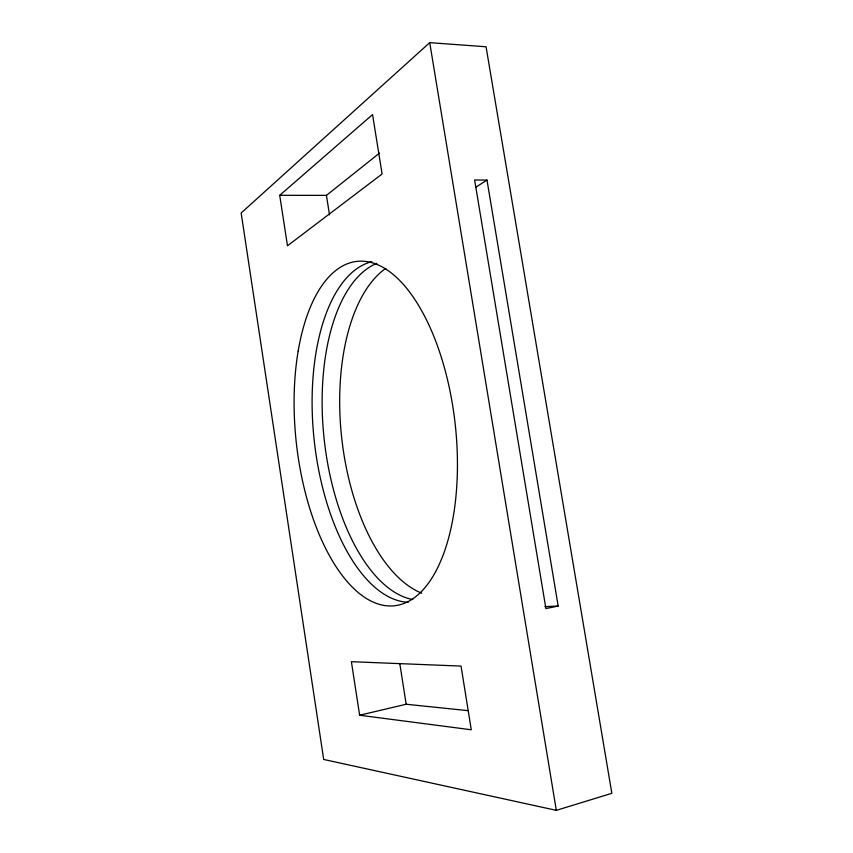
<?xml version="1.0" encoding="UTF-8"?>
<svg xmlns="http://www.w3.org/2000/svg" width="853" height="853" viewBox="0 0 853 853"><rect width="100%" height="100%" fill="white"/><g stroke="black" fill="none" stroke-linecap="round" stroke-linejoin="round"><path stroke-width="1.28" d="M429.72 42.65L241.154 212.983L323.692 759.458L556.316 810.35L611.846 793.301L486.061 46.776L429.72 42.65L556.316 810.35M279.72 195.316L372.558 114.59L382.091 173.991L287.482 245.792L279.72 195.316L326.443 195.369L379.532 153.092M475.793 187.233L486.988 180.079L558.182 606.056L545.909 608.573L474.62 179.972L486.988 180.079M359.625 715.23L471.272 729.784L461.046 666.086L351.393 661.693L359.625 715.23L406.167 704.247L468.18 710.666M544.907 606.611L558.182 606.056M326.443 195.369L329.503 214.892M399.812 663.655L406.167 704.247M421.702 593.176A169.225 84.426 83.8 0 1 341.722 438.101A169.225 84.426 83.8 0 1 385.823 268.354M412.788 599.542A170.76 82.752 83.8 0 1 324.108 438.687A170.76 82.752 83.8 0 1 376.855 263.353M408.256 602.271A171.634 81.771 83.8 0 1 314.128 439.732A171.634 81.771 83.8 0 1 371.833 261.711M298.187 350.999A173.212 79.979 83.8 0 0 392.433 605.929A173.212 79.979 83.8 0 0 436.704 343.78A173.212 79.979 83.8 0 0 298.187 350.999"/></g></svg>
